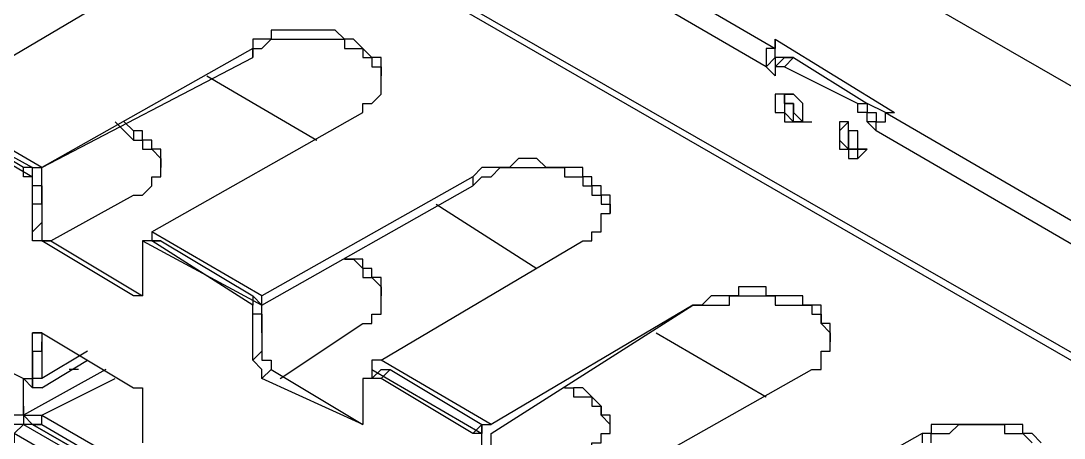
# Model space of a CAD drawing. Header units: millimetres. Extents: x 929 to 1725, y 58 to 532.
# Drawn here: x 1027.01 to 1040.32, y 112.01 to 117.34 of the extents above; entities that cross this region are included whole.
import ezdxf

# ---------------------------------------------------------------- set-up
doc = ezdxf.new("R2010")
doc.units = ezdxf.units.MM
doc.header["$MEASUREMENT"] = 0
doc.layers.add('TT-WIRE-EQPM', color=6, linetype='CONTINUOUS')

msp = doc.modelspace()

# ---------------------------------------------------------------- linework, layer by layer
at = {"layer": 'TT-WIRE-EQPM', "linetype": 'Continuous'}
for points in [[(1047.52181, 112.42435), (1028.79516, 123.19218), (1027.39066, 122.48993), (1027.97587, 122.1388), (1027.85882, 122.02176), (1031.48711, 119.91501)], [(1047.52181, 112.42435), (1028.79516, 123.19218)], [(1047.52181, 109.03014), (1026.92249, 120.85135), (1026.80545, 120.85135), (1047.52181, 108.9131)], [(1033.00865, 119.09572), (1036.63694, 116.98897)], [(1036.5199, 116.75489), (1032.89161, 118.86164)], [(1025.86912, 116.28672), (1028.44403, 117.80826), (1028.56107, 117.92531), (1028.56107, 117.92531), (1028.67811, 118.04235), (1028.67811, 118.04235), (1028.79516, 118.04235), (1028.79516, 118.15939), (1028.79516, 118.27643), (1028.79516, 118.39347), (1028.79516, 118.39347), (1028.67811, 118.51051), (1028.67811, 118.51051), (1028.56107, 118.62755), (1028.56107, 118.62755), (1028.44403, 118.62755)], [(1028.67811, 114.64814), (1031.37007, 116.16968), (1031.37007, 116.16968), (1031.37007, 116.28672), (1031.37007, 116.28672), (1031.48711, 116.28672), (1031.48711, 116.28672), (1031.60416, 116.40376), (1031.60416, 116.40376), (1031.60416, 116.40376), (1031.60416, 116.52081), (1031.60416, 116.63785), (1031.60416, 116.63785), (1031.60416, 116.75489), (1031.60416, 116.75489), (1031.60416, 116.87193), (1031.48711, 116.87193), (1031.48711, 116.87193), (1031.37007, 116.98897), (1031.37007, 116.98897), (1031.37007, 116.98897), (1031.37007, 116.98897), (1031.25303, 117.10601), (1031.13599, 117.10601), (1031.13599, 117.10601), (1031.13599, 117.10601), (1031.01895, 117.22306), (1030.78486, 117.22306), (1030.66782, 117.22306), (1030.55078, 117.22306), (1030.55078, 117.22306), (1030.19966, 117.22306), (1030.19966, 117.10601), (1030.08261, 117.10601), (1030.08261, 117.10601), (1029.96557, 117.10601), (1029.96557, 116.98897)], [(1029.96557, 116.87193), (1029.96557, 116.98897), (1029.96557, 116.98897), (1030.08261, 116.98897), (1030.08261, 116.98897), (1030.19966, 117.10601), (1030.3167, 117.10601), (1030.3167, 117.10601), (1030.90191, 117.10601), (1030.90191, 117.10601), (1031.13599, 117.10601), (1031.13599, 116.98897), (1031.13599, 116.98897), (1031.25303, 116.98897), (1031.37007, 116.98897), (1031.37007, 116.87193), (1031.37007, 116.87193), (1031.37007, 116.87193), (1031.48711, 116.87193), (1031.48711, 116.87193), (1031.48711, 116.75489), (1031.60416, 116.75489), (1031.60416, 116.75489), (1031.60416, 116.63785), (1031.60416, 116.63785), (1031.60416, 116.63785)], [(1036.63694, 117.10601), (1036.63694, 116.98897), (1036.5199, 116.98897), (1036.5199, 116.87193), (1036.5199, 116.87193), (1036.5199, 116.87193), (1036.5199, 116.75489), (1036.5199, 116.75489)], [(1036.63694, 116.87193), (1036.63694, 117.10601)], [(1036.63694, 117.10601), (1038.15849, 116.16968)], [(1029.96557, 116.98897), (1027.27362, 115.46743)], [(1029.96557, 116.98897), (1029.96557, 116.87193)], [(1027.27362, 114.99926), (1027.27362, 115.46743), (1029.96557, 116.87193)], [(1036.63694, 116.87193), (1036.5199, 116.75489)], [(1036.63694, 116.87193), (1036.63694, 116.87193), (1036.63694, 116.75489)], [(1036.87103, 116.87193), (1036.63694, 116.87193), (1036.63694, 116.87193)], [(1036.75399, 116.87193), (1036.63694, 116.75489)], [(1036.75399, 116.87193), (1036.87103, 116.87193), (1037.80736, 116.28672), (1037.80736, 116.28672), (1037.80736, 116.28672), (1037.80736, 116.28672), (1037.80736, 116.16968), (1037.80736, 116.16968), (1037.9244, 116.16968), (1037.9244, 116.05264), (1037.9244, 116.05264)], [(1036.87103, 116.87193), (1036.75399, 116.75489), (1037.69032, 116.28672), (1037.80736, 116.28672)], [(1036.5199, 116.75489), (1036.63694, 116.63785)], [(1036.75399, 116.75489), (1036.75399, 116.75489), (1036.63694, 116.75489), (1036.63694, 116.75489), (1036.63694, 116.75489), (1036.63694, 116.63785)], [(1029.38036, 116.63785), (1030.78486, 115.81856)], [(1036.98807, 116.05264), (1036.98807, 116.05264), (1036.98807, 116.05264), (1036.98807, 116.05264), (1036.98807, 116.16968), (1036.98807, 116.16968), (1036.98807, 116.28672), (1036.98807, 116.28672), (1036.98807, 116.28672), (1036.98807, 116.28672), (1036.87103, 116.40376), (1036.87103, 116.40376), (1036.87103, 116.40376), (1036.75399, 116.40376), (1036.63694, 116.40376), (1036.63694, 116.28672), (1036.63694, 116.28672), (1036.63694, 116.28672), (1036.63694, 116.16968), (1036.75399, 116.16968), (1036.75399, 116.05264), (1036.75399, 116.05264), (1036.87103, 116.05264), (1036.98807, 116.05264)], [(1036.87103, 116.40376), (1036.75399, 116.40376), (1036.75399, 116.28672), (1036.75399, 116.28672), (1036.75399, 116.28672), (1036.75399, 116.16968), (1036.75399, 116.16968), (1036.75399, 116.16968), (1036.87103, 116.05264), (1036.87103, 116.05264), (1036.98807, 116.05264), (1036.98807, 116.05264), (1036.98807, 116.16968)], [(1036.98807, 116.05264), (1036.98807, 116.05264), (1036.98807, 116.05264), (1036.87103, 116.05264), (1036.87103, 116.16968), (1036.87103, 116.16968), (1036.87103, 116.16968), (1036.87103, 116.28672), (1036.75399, 116.28672), (1036.75399, 116.28672), (1036.75399, 116.28672), (1036.75399, 116.40376), (1036.87103, 116.40376), (1036.87103, 116.40376)], [(1025.86912, 116.28672), (1025.86912, 116.28672), (1025.75207, 116.28672), (1025.75207, 116.28672), (1025.75207, 116.16968), (1027.15657, 115.35039), (1027.15657, 115.46743), (1027.15657, 115.46743), (1027.27362, 115.46743), (1027.27362, 115.46743), (1025.86912, 116.28672)], [(1036.75399, 116.28672), (1036.75399, 116.28672), (1036.87103, 116.28672), (1036.87103, 116.16968), (1036.87103, 116.16968), (1036.98807, 116.05264), (1036.98807, 116.05264), (1036.98807, 116.05264)], [(1037.80736, 116.05264), (1037.80736, 116.05264), (1037.80736, 116.16968), (1037.69032, 116.16968), (1037.69032, 116.28672)], [(1038.04144, 116.16968), (1037.80736, 116.28672)], [(1032.89161, 111.95618), (1032.89161, 112.07322), (1032.77457, 112.07322), (1032.77457, 112.07322), (1031.60416, 112.77547), (1031.48711, 112.77547), (1031.48711, 112.77547), (1031.37007, 112.77547), (1031.37007, 112.77547), (1031.37007, 112.19027), (1031.37007, 112.19027), (1031.37007, 112.19027), (1030.08261, 112.77547), (1030.08261, 112.89252), (1030.08261, 112.89252), (1030.08261, 112.89252), (1029.96557, 113.00956), (1029.96557, 113.00956), (1029.96557, 113.59477), (1029.96557, 113.71181), (1029.96557, 113.71181), (1029.96557, 113.71181), (1029.96557, 113.71181), (1029.96557, 113.71181), (1028.67811, 114.5311), (1028.56107, 114.5311), (1028.56107, 114.41406), (1028.56107, 114.41406), (1028.56107, 113.82885), (1028.56107, 113.82885), (1028.56107, 113.82885), (1028.44403, 113.82885), (1027.27362, 114.5311), (1027.27362, 114.5311), (1027.15657, 114.5311), (1027.15657, 114.5311), (1027.15657, 114.64814), (1027.15657, 114.64814), (1027.15657, 114.64814), (1027.15657, 115.23335), (1027.15657, 115.23335), (1027.15657, 115.35039), (1027.03953, 115.35039), (1027.03953, 115.46743), (1025.86912, 116.16968)], [(1025.86912, 116.16968), (1025.86912, 116.16968), (1027.15657, 115.46743)], [(1037.9244, 115.9356), (1037.9244, 115.9356), (1037.9244, 116.05264), (1037.9244, 116.05264), (1038.04144, 116.05264), (1038.04144, 116.05264), (1038.04144, 116.05264), (1038.04144, 116.16968), (1038.15849, 116.16968)], [(1038.04144, 116.16968), (1041.66973, 114.06293)], [(1028.44403, 115.11631), (1028.56107, 115.11631), (1028.56107, 115.11631), (1028.67811, 115.23335), (1028.67811, 115.23335), (1028.67811, 115.23335), (1028.67811, 115.35039), (1028.79516, 115.35039), (1028.79516, 115.46743), (1028.79516, 115.46743), (1028.79516, 115.58447), (1028.79516, 115.70151), (1028.79516, 115.70151), (1028.67811, 115.70151), (1028.67811, 115.70151), (1028.67811, 115.70151), (1028.67811, 115.81856), (1028.56107, 115.81856), (1028.56107, 115.9356), (1028.44403, 115.9356), (1028.44403, 115.81856), (1028.20995, 116.05264)], [(1028.44403, 115.9356), (1028.32699, 116.05264)], [(1036.98807, 116.05264), (1037.10511, 116.05264)], [(1037.69032, 115.58447), (1037.69032, 115.58447), (1037.80736, 115.70151), (1037.80736, 115.70151), (1037.80736, 115.70151), (1037.69032, 115.70151), (1037.69032, 115.81856), (1037.69032, 115.9356), (1037.57328, 115.9356), (1037.57328, 116.05264), (1037.45624, 116.05264), (1037.45624, 115.9356), (1037.45624, 115.9356), (1037.45624, 115.81856), (1037.45624, 115.81856), (1037.45624, 115.70151), (1037.45624, 115.70151), (1037.45624, 115.70151), (1037.57328, 115.70151), (1037.57328, 115.58447), (1037.57328, 115.58447), (1037.57328, 115.58447), (1037.69032, 115.58447)], [(1037.57328, 116.05264), (1037.57328, 116.05264), (1037.45624, 115.9356), (1037.45624, 115.9356), (1037.45624, 115.81856), (1037.45624, 115.81856), (1037.57328, 115.70151), (1037.57328, 115.70151), (1037.57328, 115.70151), (1037.57328, 115.70151), (1037.57328, 115.58447), (1037.69032, 115.58447), (1037.69032, 115.70151), (1037.80736, 115.70151), (1037.80736, 115.70151)], [(1037.80736, 115.70151), (1037.69032, 115.70151), (1037.57328, 115.70151), (1037.57328, 115.70151), (1037.57328, 115.81856), (1037.57328, 115.81856), (1037.57328, 115.9356), (1037.57328, 115.9356), (1037.57328, 116.05264), (1037.57328, 116.05264)], [(1037.80736, 116.05264), (1037.9244, 115.9356)], [(1037.9244, 116.05264), (1037.80736, 116.05264)], [(1037.9244, 116.05264), (1037.80736, 116.05264), (1037.80736, 116.05264)], [(1037.57328, 115.9356), (1037.57328, 115.81856), (1037.57328, 115.81856), (1037.57328, 115.70151), (1037.57328, 115.70151), (1037.69032, 115.70151)], [(1041.55269, 113.82885), (1037.9244, 115.9356)], [(1028.44403, 115.81856), (1028.44403, 115.81856), (1028.56107, 115.81856), (1028.56107, 115.70151), (1028.67811, 115.70151), (1028.67811, 115.70151), (1028.79516, 115.58447), (1028.79516, 115.46743)], [(1027.15657, 115.46743), (1027.03953, 115.46743)], [(1031.60416, 113.00956), (1034.17907, 114.5311), (1034.29611, 114.5311), (1034.29611, 114.64814), (1034.29611, 114.64814), (1034.41315, 114.64814), (1034.41315, 114.76518), (1034.41315, 114.76518), (1034.41315, 114.88222), (1034.5302, 114.88222), (1034.5302, 114.88222), (1034.5302, 114.99926), (1034.5302, 114.99926), (1034.5302, 115.11631), (1034.41315, 115.11631), (1034.41315, 115.11631), (1034.41315, 115.11631), (1034.41315, 115.23335), (1034.29611, 115.23335), (1034.29611, 115.23335), (1034.29611, 115.35039), (1034.17907, 115.35039), (1034.17907, 115.46743), (1034.06203, 115.46743), (1033.94499, 115.46743), (1033.94499, 115.46743), (1033.7109, 115.46743), (1033.59386, 115.58447), (1033.35978, 115.58447), (1033.24274, 115.46743), (1033.1257, 115.46743), (1033.00865, 115.46743), (1032.89161, 115.46743), (1032.89161, 115.46743), (1032.77457, 115.35039)], [(1032.77457, 115.23335), (1032.89161, 115.35039), (1032.89161, 115.35039), (1033.00865, 115.35039), (1033.1257, 115.46743), (1033.1257, 115.46743), (1033.24274, 115.46743), (1033.7109, 115.46743), (1033.82795, 115.46743), (1033.94499, 115.46743), (1033.94499, 115.35039), (1034.06203, 115.35039), (1034.17907, 115.35039), (1034.17907, 115.23335), (1034.29611, 115.23335), (1034.29611, 115.23335), (1034.29611, 115.11631), (1034.41315, 115.11631), (1034.41315, 115.11631), (1034.41315, 114.99926), (1034.5302, 114.99926), (1034.5302, 114.88222)], [(1027.15657, 114.99926), (1027.15657, 115.35039)], [(1032.77457, 115.35039), (1030.08261, 113.82885)], [(1032.77457, 115.35039), (1032.77457, 115.23335)], [(1027.27362, 115.23335), (1027.15657, 115.23335)], [(1027.27362, 115.23335), (1027.27362, 114.76518), (1027.27362, 114.64814), (1027.27362, 114.64814), (1027.27362, 114.5311), (1027.39066, 114.5311), (1027.39066, 114.5311), (1028.56107, 113.82885)], [(1030.08261, 113.36068), (1030.08261, 113.71181), (1032.77457, 115.23335)], [(1027.39066, 114.5311), (1028.44403, 115.11631)], [(1027.27362, 114.99926), (1027.27362, 114.99926), (1027.15657, 114.99926)], [(1032.3064, 114.99926), (1033.59386, 114.17997)], [(1027.27362, 114.76518), (1027.15657, 114.64814)], [(1027.39066, 114.5311), (1027.27362, 114.5311)], [(1028.67811, 114.64814), (1028.67811, 114.64814), (1028.67811, 114.5311), (1028.56107, 114.5311), (1028.56107, 114.5311), (1030.08261, 113.71181), (1030.08261, 113.71181), (1030.08261, 113.82885), (1030.08261, 113.82885), (1030.08261, 113.82885), (1028.67811, 114.64814)], [(1028.67811, 114.5311), (1028.56107, 114.5311)], [(1028.67811, 114.5311), (1028.79516, 114.5311), (1029.96557, 113.82885), (1029.96557, 113.82885), (1030.08261, 113.71181)], [(1028.79516, 114.5311), (1028.67811, 114.5311)], [(1031.13599, 114.29702), (1031.13599, 114.29702), (1031.25303, 114.29702), (1031.25303, 114.29702), (1031.37007, 114.17997), (1031.37007, 114.17997), (1031.37007, 114.17997), (1031.37007, 114.17997), (1031.37007, 114.06293), (1031.48711, 114.06293), (1031.48711, 114.06293), (1031.60416, 113.94589), (1031.60416, 113.94589), (1031.60416, 113.94589), (1031.60416, 113.82885), (1031.60416, 113.82885)], [(1031.37007, 113.47772), (1031.37007, 113.47772), (1031.37007, 113.47772), (1031.48711, 113.47772), (1031.48711, 113.59477), (1031.48711, 113.59477), (1031.48711, 113.59477), (1031.60416, 113.59477), (1031.60416, 113.71181), (1031.60416, 113.71181), (1031.60416, 113.71181), (1031.60416, 113.82885), (1031.60416, 113.94589), (1031.60416, 113.94589), (1031.60416, 114.06293), (1031.60416, 114.06293), (1031.48711, 114.06293), (1031.48711, 114.17997), (1031.48711, 114.17997), (1031.48711, 114.17997), (1031.37007, 114.17997), (1031.37007, 114.29702), (1031.37007, 114.29702), (1031.25303, 114.29702), (1031.25303, 114.29702), (1031.13599, 114.29702)], [(1034.41315, 111.37097), (1037.10511, 112.89252), (1037.10511, 112.89252), (1037.22215, 112.89252), (1037.22215, 113.00956), (1037.22215, 113.00956), (1037.22215, 113.00956), (1037.22215, 113.00956), (1037.22215, 113.1266), (1037.33919, 113.1266), (1037.33919, 113.1266), (1037.33919, 113.24364), (1037.33919, 113.36068), (1037.33919, 113.36068), (1037.33919, 113.36068), (1037.33919, 113.47772), (1037.33919, 113.47772), (1037.22215, 113.47772), (1037.22215, 113.59477), (1037.22215, 113.59477), (1037.22215, 113.59477), (1037.22215, 113.59477), (1037.22215, 113.71181), (1037.10511, 113.71181), (1037.10511, 113.71181), (1036.98807, 113.71181), (1036.98807, 113.71181), (1036.98807, 113.82885), (1036.75399, 113.82885), (1036.75399, 113.82885), (1036.5199, 113.82885), (1036.5199, 113.94589), (1036.16878, 113.94589), (1036.16878, 113.82885), (1035.93469, 113.82885), (1035.93469, 113.82885), (1035.81765, 113.82885), (1035.70061, 113.71181), (1035.70061, 113.71181), (1035.58357, 113.71181)], [(1028.56107, 113.82885), (1028.44403, 113.82885)], [(1029.96557, 113.82885), (1029.96557, 113.71181)], [(1035.58357, 113.71181), (1035.70061, 113.71181), (1035.70061, 113.71181), (1035.81765, 113.71181), (1035.81765, 113.71181), (1036.05174, 113.71181), (1036.05174, 113.82885), (1036.63694, 113.82885), (1036.63694, 113.71181), (1036.87103, 113.71181), (1036.87103, 113.71181), (1036.98807, 113.71181), (1036.98807, 113.71181), (1037.10511, 113.71181), (1037.10511, 113.59477), (1037.10511, 113.59477), (1037.10511, 113.59477), (1037.22215, 113.59477), (1037.22215, 113.47772), (1037.22215, 113.47772), (1037.33919, 113.36068), (1037.33919, 113.36068), (1037.33919, 113.36068), (1037.33919, 113.24364)], [(1030.08261, 113.36068), (1030.08261, 113.71181)], [(1033.00865, 111.7221), (1033.00865, 112.07322), (1035.58357, 113.71181)], [(1035.58357, 113.71181), (1033.00865, 112.19027)], [(1030.08261, 113.59477), (1029.96557, 113.59477)], [(1030.08261, 113.59477), (1030.08261, 113.1266), (1030.08261, 113.1266), (1030.08261, 113.00956), (1030.08261, 113.00956), (1030.19966, 113.00956), (1030.19966, 112.89252), (1030.19966, 112.89252), (1030.19966, 112.89252), (1031.37007, 112.19027)], [(1030.3167, 112.77547), (1031.37007, 113.47772)], [(1025.86912, 113.36068), (1027.03953, 112.77547), (1027.15657, 112.77547), (1027.15657, 112.77547), (1027.15657, 113.36068), (1027.15657, 113.36068), (1027.15657, 113.36068), (1027.27362, 113.36068), (1028.44403, 112.65843), (1028.44403, 112.65843), (1028.44403, 112.65843), (1028.56107, 112.65843), (1028.56107, 112.54139), (1028.56107, 112.54139), (1028.56107, 112.54139), (1028.56107, 111.95618)], [(1027.27362, 113.36068), (1027.15657, 113.36068)], [(1027.27362, 113.36068), (1027.27362, 113.36068), (1027.27362, 112.77547)], [(1035.1154, 113.36068), (1036.5199, 112.54139)], [(1027.15657, 113.1266), (1027.27362, 113.1266), (1027.27362, 113.1266), (1027.27362, 113.24364)], [(1027.15657, 113.1266), (1027.15657, 112.65843)], [(1027.27362, 113.1266), (1027.27362, 112.77547)], [(1027.85882, 113.1266), (1027.27362, 112.77547)], [(1030.08261, 113.1266), (1029.96557, 113.00956)], [(1027.27362, 112.65843), (1027.85882, 113.00956)], [(1031.60416, 113.00956), (1031.48711, 113.00956), (1031.48711, 113.00956), (1031.48711, 112.89252), (1031.48711, 112.89252), (1032.89161, 112.07322), (1032.89161, 112.07322), (1032.89161, 112.19027), (1033.00865, 112.19027), (1033.00865, 112.19027), (1031.60416, 113.00956)], [(1028.09291, 112.89252), (1027.03953, 112.30731)], [(1027.74178, 112.89252), (1027.74178, 112.89252), (1027.62474, 112.89252)], [(1030.19966, 112.89252), (1030.08261, 112.77547)], [(1031.48711, 112.89252), (1031.48711, 112.77547)], [(1031.60416, 112.89252), (1031.48711, 112.77547)], [(1031.60416, 112.89252), (1031.7212, 112.89252), (1032.89161, 112.19027), (1032.89161, 112.19027), (1032.89161, 112.19027), (1032.89161, 112.07322), (1032.89161, 112.07322)], [(1031.7212, 112.89252), (1031.60416, 112.77547)], [(1047.52181, 100.13498), (1026.92249, 112.07322), (1026.92249, 111.95618), (1026.80545, 112.07322), (1026.80545, 112.19027), (1025.86912, 112.77547)], [(1027.03953, 112.77547), (1027.15657, 112.65843)], [(1027.03953, 112.77547), (1027.15657, 112.77547)], [(1027.03953, 112.42435), (1027.03953, 112.77547)], [(1027.03953, 112.30731), (1027.03953, 112.77547)], [(1027.15657, 112.65843), (1027.15657, 112.77547)], [(1027.27362, 112.77547), (1027.15657, 112.77547)], [(1027.15657, 112.19027), (1027.15657, 112.19027), (1027.27362, 112.19027), (1027.27362, 112.30731), (1028.20995, 112.77547)], [(1027.27362, 112.65843), (1027.27362, 112.65843), (1027.15657, 112.65843), (1027.15657, 112.65843)], [(1033.94499, 112.65843), (1034.06203, 112.65843), (1034.06203, 112.54139), (1034.17907, 112.54139), (1034.17907, 112.54139), (1034.29611, 112.54139), (1034.29611, 112.54139), (1034.29611, 112.54139), (1034.29611, 112.42435), (1034.41315, 112.42435), (1034.41315, 112.30731), (1034.41315, 112.30731), (1034.41315, 112.30731), (1034.5302, 112.19027), (1034.5302, 112.19027)], [(1034.17907, 111.83914), (1034.29611, 111.83914), (1034.29611, 111.83914), (1034.29611, 111.95618), (1034.41315, 111.95618), (1034.41315, 111.95618), (1034.41315, 111.95618), (1034.41315, 112.07322), (1034.5302, 112.07322), (1034.5302, 112.19027), (1034.5302, 112.30731), (1034.41315, 112.30731), (1034.41315, 112.42435), (1034.41315, 112.42435), (1034.29611, 112.54139), (1034.29611, 112.54139), (1034.29611, 112.54139), (1034.17907, 112.65843), (1034.06203, 112.65843), (1034.06203, 112.65843)], [(1027.03953, 112.30731), (1026.68841, 112.30731), (1026.68841, 112.42435)], [(1027.03953, 112.42435), (1027.03953, 112.30731), (1027.03953, 112.30731), (1027.03953, 112.30731)], [(1027.03953, 112.30731), (1027.03953, 112.19027)], [(1027.03953, 112.30731), (1027.27362, 112.30731)], [(1027.15657, 112.19027), (1027.03953, 112.30731)], [(1027.27362, 112.30731), (1047.52181, 100.60315)], [(1027.03953, 112.19027), (1026.92249, 112.19027), (1026.92249, 112.19027)], [(1026.92249, 112.07322), (1026.92249, 112.07322), (1027.03953, 112.19027), (1027.03953, 112.19027), (1027.03953, 112.19027)], [(1027.15657, 112.19027), (1027.03953, 112.19027), (1047.52181, 100.36906)], [(1047.52181, 100.4861), (1027.15657, 112.19027), (1027.15657, 112.19027), (1047.52181, 100.4861)], [(1027.27362, 112.19027), (1027.15657, 112.19027)], [(1027.27362, 112.19027), (1047.52181, 100.36906)], [(1032.89161, 112.19027), (1032.77457, 112.07322)], [(1040.03115, 111.95618), (1039.91411, 112.07322), (1039.91411, 112.07322), (1039.79707, 112.07322), (1039.79707, 112.19027), (1039.68003, 112.19027), (1039.68003, 112.19027), (1039.44594, 112.19027), (1039.3289, 112.19027), (1039.09482, 112.19027), (1038.97778, 112.19027), (1038.74369, 112.19027), (1038.74369, 112.19027), (1038.62665, 112.19027), (1038.62665, 112.07322), (1038.50961, 112.07322), (1038.50961, 112.07322)], [(1038.62665, 111.95618), (1038.62665, 112.07322), (1038.74369, 112.07322), (1038.74369, 112.07322), (1038.86073, 112.07322), (1038.97778, 112.19027), (1039.56298, 112.19027), (1039.56298, 112.07322), (1039.68003, 112.07322), (1039.79707, 112.07322), (1039.79707, 112.07322), (1039.91411, 111.95618)], [(1032.89161, 111.60506), (1032.89161, 112.07322)], [(1038.50961, 112.07322), (1035.81765, 110.55168)], [(1038.50961, 112.07322), (1038.50961, 111.95618)]]:
    msp.add_lwpolyline(points, dxfattribs=at)

doc.saveas('drawing.dxf')
